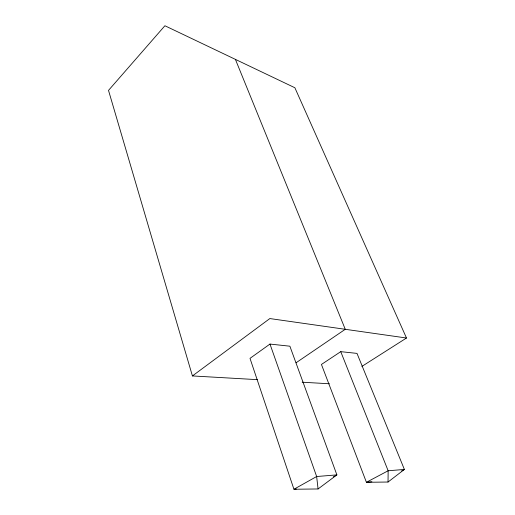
<?xml version="1.0" encoding="UTF-8"?>
<svg xmlns="http://www.w3.org/2000/svg" width="515" height="515" viewBox="0 0 515 515"><rect width="100%" height="100%" fill="white"/><g stroke="black" fill="none" stroke-linecap="round" stroke-linejoin="round"><path stroke-width="0.77" d="M388.033 482.027L388.143 470.762L340.75 351.655L321.437 364.453L366.416 482.285L388.033 482.027L404.384 469.448L356.998 353.393L340.75 351.655M318.07 488.96L336.881 474.888L289.881 346.196L269.976 344.065L250.007 358.363L293.936 489.25L318.07 488.96L316.648 476.523L269.976 344.065M192.423 375.937L269.841 318.56L406.49 338.014L294.876 87.75L164.903 25.75L108.511 90.389L192.423 375.937L257.352 379.652M296.093 362.753L345.269 329.297L235.407 59.386M361.897 366.403L406.49 338.014M333.372 476.826L336.179 475.281M401.616 470.903L404.384 469.448L388.143 470.762L366.416 482.285L371.92 481.757M296.299 489.025L293.936 489.25L316.648 476.523L336.881 474.888M302.189 382.214L329.4 383.765"/></g></svg>
